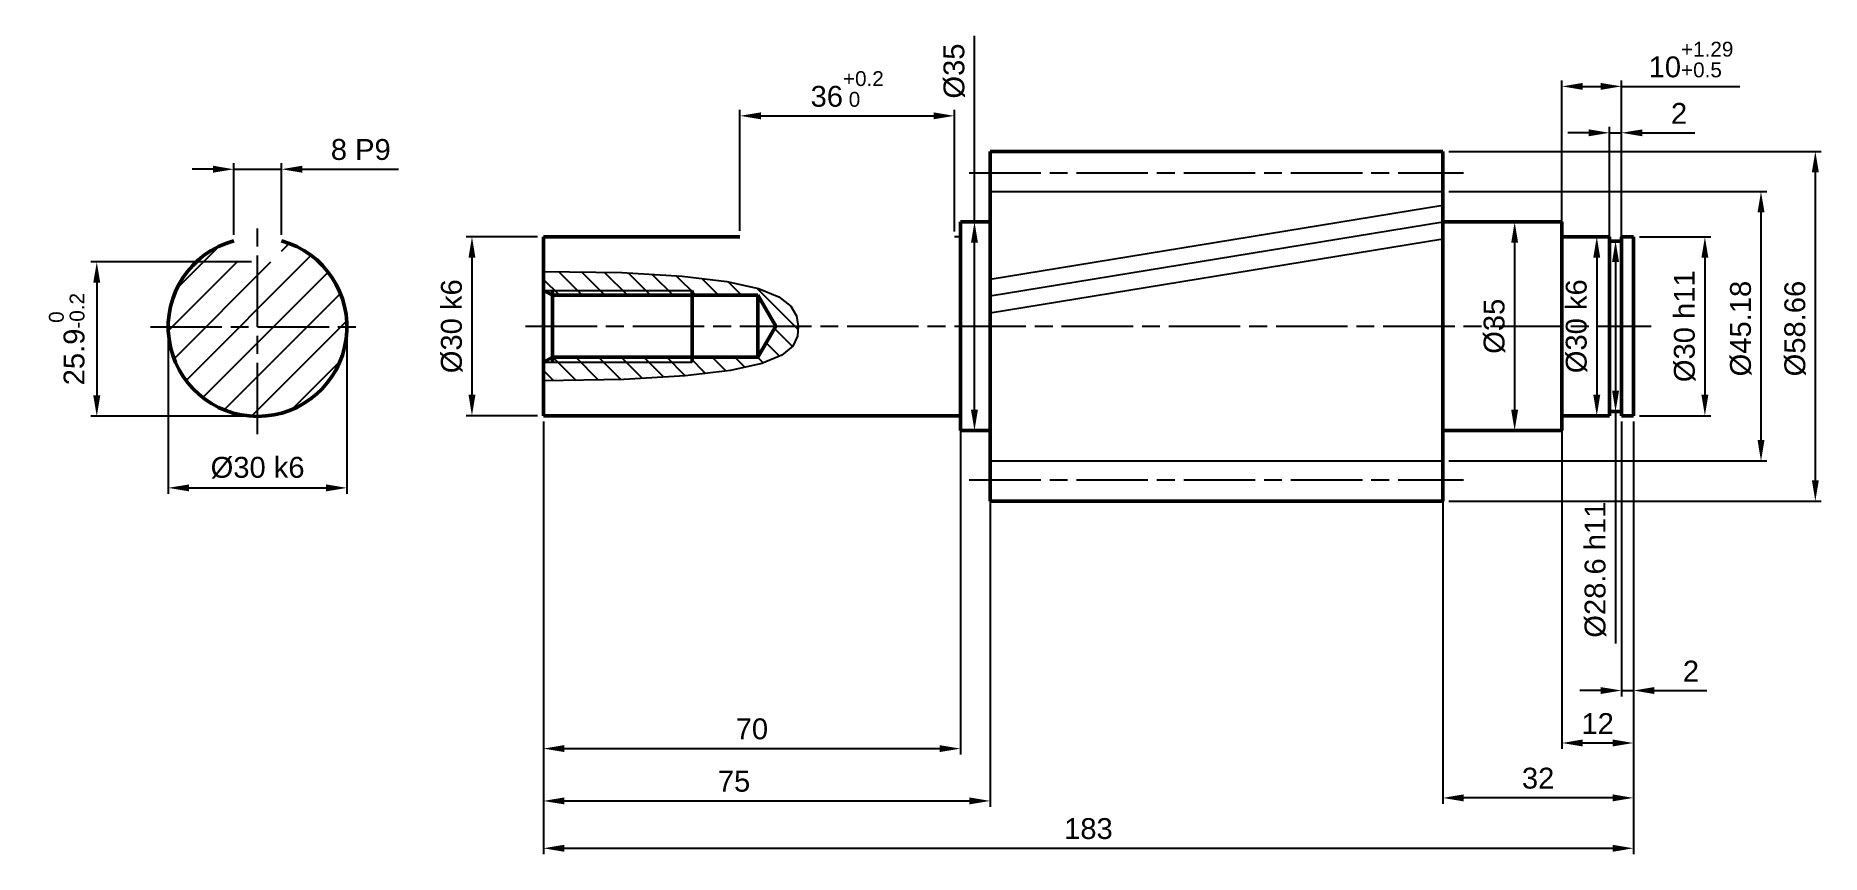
# Model space of a CAD drawing. Header units: millimetres. Extents: x 3416 to 3716, y 2744 to 2881.
import ezdxf

# ---------------------------------------------------------------- set-up
doc = ezdxf.new("R2010")
doc.units = ezdxf.units.MM
doc.linetypes.add('AM_ISO08W050', pattern=[18, 12, -1.5, 3, -1.5])
for name, color, linetype, lineweight in [('AM_0', 7, 'Continuous', 50), ('AM_4', 3, 'Continuous', 25), ('AM_5', 3, 'Continuous', 25), ('AM_7', 4, 'AM_ISO08W050', 25), ('AM_8', 1, 'Continuous', 25)]:
    doc.layers.add(name, color=color, linetype=linetype, lineweight=lineweight)
doc.styles.get("Standard").update_dxf_attribs({"font": 'arial.ttf'})
doc.dimstyles.new('AM_ISO$0', dxfattribs={"dimtxt": 3.5, "dimasz": 3.5, "dimexe": 1, "dimexo": 1, "dimgap": 1.5, "dimtad": 1, "dimdsep": 46, "dimtxsty": 'Standard', "dimcen": 0, "dimclrd": 256, "dimclre": 256, "dimclrt": 2, "dimadec": 0, "dimazin": 2, "dimtp": 0.1, "dimtm": 0.1, "dimtfac": 0.71, "dimtdec": 3, "dimtmove": 0, "dimatfit": 3, "dimfxl": 1, "dimlwd": -1, "dimlwe": -1, "dimarcsym": 1})

# ---------------------------------------------------------------- blocks, each defined once
blk = doc.blocks.new('*D5')
at = {"layer": 'AM_5', "linetype": 'ByBlock', "transparency": 16777216}
for p, q in [((3500.32, 2847.42), (3488.32, 2847.42)), ((3489.32, 2843.92), (3489.32, 2820.92)), ((3500.32, 2817.42), (3488.32, 2817.42))]:
    blk.add_line(p, q, dxfattribs=at)
at = {"layer": 'AM_5', "transparency": 16777216}
for points in [[(3488.74, 2843.92), (3489.9, 2843.92), (3489.32, 2847.42)], [(3488.74, 2820.92), (3489.9, 2820.92), (3489.32, 2817.42)]]:
    blk.add_solid(points, dxfattribs=at)
at = {"layer": 'Defpoints', "color": 0, "transparency": 16777216}
for p in [(3501.32, 2847.42), (3489.32, 2817.42), (3501.32, 2817.42)]:
    blk.add_point(p, dxfattribs=at)
at = {"layer": 'AM_5', "color": 2, "transparency": 16777216, "insert": (3485.93, 2832.42), "char_height": 3.5, "attachment_point": 5, "rotation": 90}
blk.add_mtext('%%C30{}{\\C2; k6}', dxfattribs=at)
blk = doc.blocks.new('*D6')
at = {"layer": 'AM_5', "linetype": 'ByBlock', "transparency": 16777216}
for p, q in [((3653.32, 2849.92), (3665.38, 2849.92)), ((3664.38, 2846.42), (3664.38, 2818.42)), ((3653.32, 2814.92), (3665.38, 2814.92))]:
    blk.add_line(p, q, dxfattribs=at)
at = {"layer": 'AM_5', "transparency": 16777216}
for points in [[(3663.8, 2846.42), (3664.96, 2846.42), (3664.38, 2849.92)], [(3663.8, 2818.42), (3664.96, 2818.42), (3664.38, 2814.92)]]:
    blk.add_solid(points, dxfattribs=at)
at = {"layer": 'Defpoints', "color": 0, "transparency": 16777216}
for p in [(3652.32, 2849.92), (3652.32, 2814.92), (3664.38, 2814.92)]:
    blk.add_point(p, dxfattribs=at)
at = {"layer": 'AM_5', "color": 2, "transparency": 16777216, "insert": (3660.99, 2832.42), "char_height": 3.5, "attachment_point": 5, "rotation": 90}
blk.add_mtext('%%C35', dxfattribs=at)
blk = doc.blocks.new('*D7')
at = {"layer": 'AM_5', "linetype": 'ByBlock', "transparency": 16777216}
for p, q in [((3653.32, 2861.75), (3715.86, 2861.75)), ((3714.86, 2858.25), (3714.86, 2806.59)), ((3653.32, 2803.09), (3715.86, 2803.09))]:
    blk.add_line(p, q, dxfattribs=at)
at = {"layer": 'AM_5', "transparency": 16777216}
for points in [[(3714.28, 2858.25), (3715.45, 2858.25), (3714.86, 2861.75)], [(3714.28, 2806.59), (3715.45, 2806.59), (3714.86, 2803.09)]]:
    blk.add_solid(points, dxfattribs=at)
at = {"layer": 'Defpoints', "color": 0, "transparency": 16777216}
for p in [(3652.32, 2861.75), (3652.32, 2803.09), (3714.86, 2803.09)]:
    blk.add_point(p, dxfattribs=at)
at = {"layer": 'AM_5', "color": 2, "transparency": 16777216, "insert": (3711.48, 2832.03), "char_height": 3.5, "attachment_point": 5, "rotation": 90}
blk.add_mtext('%%C58.66', dxfattribs=at)
blk = doc.blocks.new('*D8')
at = {"layer": 'AM_5', "linetype": 'ByBlock', "transparency": 16777216}
for p, q in [((3653.32, 2855.01), (3706.74, 2855.01)), ((3705.74, 2851.51), (3705.74, 2813.33)), ((3653.32, 2809.83), (3706.74, 2809.83))]:
    blk.add_line(p, q, dxfattribs=at)
at = {"layer": 'AM_5', "transparency": 16777216}
for points in [[(3705.16, 2851.51), (3706.33, 2851.51), (3705.74, 2855.01)], [(3705.16, 2813.33), (3706.33, 2813.33), (3705.74, 2809.83)]]:
    blk.add_solid(points, dxfattribs=at)
at = {"layer": 'Defpoints', "color": 0, "transparency": 16777216}
for p in [(3652.32, 2855.01), (3652.32, 2809.83), (3705.74, 2809.83)]:
    blk.add_point(p, dxfattribs=at)
at = {"layer": 'AM_5', "color": 2, "transparency": 16777216, "insert": (3702.36, 2832.03), "char_height": 3.5, "attachment_point": 5, "rotation": 90}
blk.add_mtext('%%C45.18', dxfattribs=at)
blk = doc.blocks.new('*D9')
at = {"layer": 'AM_5', "linetype": 'ByBlock', "transparency": 16777216}
for p, q in [((3438.33, 2831.31), (3438.33, 2804.31)), ((3468.33, 2831.31), (3468.33, 2804.31)), ((3441.83, 2805.31), (3464.83, 2805.31))]:
    blk.add_line(p, q, dxfattribs=at)
at = {"layer": 'AM_5', "transparency": 16777216}
for points in [[(3441.83, 2805.89), (3441.83, 2804.72), (3438.33, 2805.31)], [(3464.83, 2805.89), (3464.83, 2804.72), (3468.33, 2805.31)]]:
    blk.add_solid(points, dxfattribs=at)
at = {"layer": 'Defpoints', "color": 0, "transparency": 16777216}
for p in [(3438.33, 2832.31), (3468.33, 2832.31), (3468.33, 2805.31)]:
    blk.add_point(p, dxfattribs=at)
at = {"layer": 'AM_5', "color": 2, "transparency": 16777216, "insert": (3453.33, 2808.69), "char_height": 3.5, "attachment_point": 5}
blk.add_mtext('%%C30{}{\\C2; k6}', dxfattribs=at)
blk = doc.blocks.new('*D10')
at = {"layer": 'AM_5', "linetype": 'ByBlock', "transparency": 16777216}
for p, q in [((3445.83, 2858.76), (3442.33, 2858.76)), ((3449.33, 2847.76), (3449.33, 2859.76)), ((3449.33, 2858.76), (3457.33, 2858.76)), ((3457.33, 2847.76), (3457.33, 2859.76)), ((3460.83, 2858.76), (3476.97, 2858.76))]:
    blk.add_line(p, q, dxfattribs=at)
at = {"layer": 'AM_5', "transparency": 16777216}
for points in [[(3445.83, 2859.35), (3445.83, 2858.18), (3449.33, 2858.76)], [(3460.83, 2859.35), (3460.83, 2858.18), (3457.33, 2858.76)]]:
    blk.add_solid(points, dxfattribs=at)
at = {"layer": 'Defpoints', "color": 0, "transparency": 16777216}
for p in [(3457.33, 2858.76), (3449.33, 2846.76), (3457.33, 2846.76)]:
    blk.add_point(p, dxfattribs=at)
at = {"layer": 'AM_5', "color": 2, "transparency": 16777216, "insert": (3470.65, 2862.05), "char_height": 3.5, "attachment_point": 5}
blk.add_mtext('8{}{\\C2; P9}', dxfattribs=at)
blk = doc.blocks.new('*D11')
at = {"layer": 'AM_5', "linetype": 'ByBlock', "transparency": 16777216}
for p, q in [((3452.33, 2843.21), (3425.33, 2843.21)), ((3426.33, 2839.71), (3426.33, 2820.81)), ((3452.33, 2817.31), (3425.33, 2817.31))]:
    blk.add_line(p, q, dxfattribs=at)
at = {"layer": 'AM_5', "transparency": 16777216}
for points in [[(3425.74, 2839.71), (3426.91, 2839.71), (3426.33, 2843.21)], [(3425.74, 2820.81), (3426.91, 2820.81), (3426.33, 2817.31)]]:
    blk.add_solid(points, dxfattribs=at)
at = {"layer": 'Defpoints', "color": 0, "transparency": 16777216}
for p in [(3453.33, 2843.21), (3426.33, 2817.31), (3453.33, 2817.31)]:
    blk.add_point(p, dxfattribs=at)
at = {"layer": 'AM_5', "color": 2, "transparency": 16777216, "insert": (3421.3, 2830.26), "char_height": 3.5, "attachment_point": 5, "rotation": 90}
blk.add_mtext('25.9{}{\\A0;{\\H2x;}{\\A2;\\H0.71x;\\C3;\\S 0^ -0.2;}}', dxfattribs=at)
blk = doc.blocks.new('*D12')
at = {"layer": 'AM_5', "linetype": 'ByBlock', "transparency": 16777216}
for p, q in [((3534.32, 2848.42), (3534.32, 2868.72)), ((3537.82, 2867.72), (3566.82, 2867.72)), ((3570.32, 2848.32), (3570.32, 2868.72))]:
    blk.add_line(p, q, dxfattribs=at)
at = {"layer": 'AM_5', "transparency": 16777216}
for points in [[(3537.82, 2868.3), (3537.82, 2867.14), (3534.32, 2867.72)], [(3566.82, 2868.3), (3566.82, 2867.14), (3570.32, 2867.72)]]:
    blk.add_solid(points, dxfattribs=at)
at = {"layer": 'Defpoints', "color": 0, "transparency": 16777216}
for p in [(3570.32, 2867.72), (3534.32, 2847.42), (3570.32, 2847.32)]:
    blk.add_point(p, dxfattribs=at)
at = {"layer": 'AM_5', "color": 2, "transparency": 16777216, "insert": (3552.32, 2872.2), "char_height": 3.5, "attachment_point": 5}
blk.add_mtext('36{}{\\H0.71x;\\C3;\\S+0.2^  0;}', dxfattribs=at)
blk = doc.blocks.new('*D13')
at = {"layer": 'AM_5', "linetype": 'ByBlock', "transparency": 16777216}
for p, q in [((3679.32, 2847.42), (3677.17, 2847.42)), ((3678.17, 2843.92), (3678.17, 2820.92)), ((3679.32, 2817.42), (3677.17, 2817.42))]:
    blk.add_line(p, q, dxfattribs=at)
at = {"layer": 'AM_5', "transparency": 16777216}
for points in [[(3677.58, 2843.92), (3678.75, 2843.92), (3678.17, 2847.42)], [(3677.58, 2820.92), (3678.75, 2820.92), (3678.17, 2817.42)]]:
    blk.add_solid(points, dxfattribs=at)
at = {"layer": 'Defpoints', "color": 0, "transparency": 16777216}
for p in [(3680.32, 2847.42), (3678.17, 2817.42), (3680.32, 2817.42)]:
    blk.add_point(p, dxfattribs=at)
at = {"layer": 'AM_5', "color": 2, "transparency": 16777216, "insert": (3674.78, 2832.42), "char_height": 3.5, "attachment_point": 5, "rotation": 90}
blk.add_mtext('%%C30{}{\\C2; k6}', dxfattribs=at)
blk = doc.blocks.new('*D14')
at = {"layer": 'AM_5', "linetype": 'ByBlock', "transparency": 16777216}
for p, q in [((3681.32, 2846.72), (3682.32, 2846.72)), ((3681.32, 2843.22), (3681.32, 2821.62)), ((3681.32, 2818.12), (3682.32, 2818.12)), ((3681.32, 2818.12), (3681.32, 2779.22))]:
    blk.add_line(p, q, dxfattribs=at)
at = {"layer": 'AM_5', "transparency": 16777216}
for points in [[(3680.74, 2843.22), (3681.91, 2843.22), (3681.32, 2846.72)], [(3680.74, 2821.62), (3681.91, 2821.62), (3681.32, 2818.12)]]:
    blk.add_solid(points, dxfattribs=at)
at = {"layer": 'Defpoints', "color": 0, "transparency": 16777216}
for p in [(3680.32, 2846.72), (3680.32, 2818.12), (3681.32, 2818.12)]:
    blk.add_point(p, dxfattribs=at)
at = {"layer": 'AM_5', "color": 2, "transparency": 16777216, "insert": (3677.94, 2791.59), "char_height": 3.5, "attachment_point": 5, "rotation": 90}
blk.add_mtext('%%C28.6{}{\\C2; h11}', dxfattribs=at)
blk = doc.blocks.new('*D15')
at = {"layer": 'AM_5', "linetype": 'ByBlock', "transparency": 16777216}
for p, q in [((3685.32, 2847.42), (3697.32, 2847.42)), ((3696.32, 2843.92), (3696.32, 2820.92)), ((3685.32, 2817.42), (3697.32, 2817.42))]:
    blk.add_line(p, q, dxfattribs=at)
at = {"layer": 'AM_5', "transparency": 16777216}
for points in [[(3695.74, 2843.92), (3696.9, 2843.92), (3696.32, 2847.42)], [(3695.74, 2820.92), (3696.9, 2820.92), (3696.32, 2817.42)]]:
    blk.add_solid(points, dxfattribs=at)
at = {"layer": 'Defpoints', "color": 0, "transparency": 16777216}
for p in [(3684.32, 2847.42), (3684.32, 2817.42), (3696.32, 2817.42)]:
    blk.add_point(p, dxfattribs=at)
at = {"layer": 'AM_5', "color": 2, "transparency": 16777216, "insert": (3692.93, 2832.42), "char_height": 3.5, "attachment_point": 5, "rotation": 90}
blk.add_mtext('%%C30{}{\\C2; h11}', dxfattribs=at)
blk = doc.blocks.new('*D16')
at = {"layer": 'AM_5', "linetype": 'ByBlock', "transparency": 16777216}
for p, q in [((3501.32, 2816.42), (3501.32, 2743.85)), ((3684.32, 2816.42), (3684.32, 2743.85)), ((3504.82, 2744.85), (3680.82, 2744.85))]:
    blk.add_line(p, q, dxfattribs=at)
at = {"layer": 'AM_5', "transparency": 16777216}
for points in [[(3504.82, 2745.43), (3504.82, 2744.26), (3501.32, 2744.85)], [(3680.82, 2745.43), (3680.82, 2744.26), (3684.32, 2744.85)]]:
    blk.add_solid(points, dxfattribs=at)
at = {"layer": 'Defpoints', "color": 0, "transparency": 16777216}
for p in [(3501.32, 2817.42), (3684.32, 2817.42), (3684.32, 2744.85)]:
    blk.add_point(p, dxfattribs=at)
at = {"layer": 'AM_5', "color": 2, "transparency": 16777216, "insert": (3592.82, 2748.13), "char_height": 3.5, "attachment_point": 5}
blk.add_mtext('183', dxfattribs=at)
blk = doc.blocks.new('*D17')
at = {"layer": 'AM_5', "linetype": 'ByBlock', "transparency": 16777216}
for p, q in [((3501.32, 2816.42), (3501.32, 2751.79)), ((3576.32, 2816.42), (3576.32, 2751.79)), ((3504.82, 2752.79), (3572.82, 2752.79))]:
    blk.add_line(p, q, dxfattribs=at)
at = {"layer": 'AM_5', "transparency": 16777216}
for points in [[(3504.82, 2753.38), (3504.82, 2752.21), (3501.32, 2752.79)], [(3572.82, 2753.38), (3572.82, 2752.21), (3576.32, 2752.79)]]:
    blk.add_solid(points, dxfattribs=at)
at = {"layer": 'Defpoints', "color": 0, "transparency": 16777216}
for p in [(3501.32, 2817.42), (3576.32, 2817.42), (3576.32, 2752.79)]:
    blk.add_point(p, dxfattribs=at)
at = {"layer": 'AM_5', "color": 2, "transparency": 16777216, "insert": (3533.32, 2756.07), "char_height": 3.5, "attachment_point": 5}
blk.add_mtext('75', dxfattribs=at)
blk = doc.blocks.new('*D18')
at = {"layer": 'AM_5', "linetype": 'ByBlock', "transparency": 16777216}
for p, q in [((3501.32, 2816.42), (3501.32, 2760.57)), ((3571.32, 2816.42), (3571.32, 2760.57)), ((3504.82, 2761.57), (3567.82, 2761.57))]:
    blk.add_line(p, q, dxfattribs=at)
at = {"layer": 'AM_5', "transparency": 16777216}
for points in [[(3504.82, 2762.15), (3504.82, 2760.99), (3501.32, 2761.57)], [(3567.82, 2762.15), (3567.82, 2760.99), (3571.32, 2761.57)]]:
    blk.add_solid(points, dxfattribs=at)
at = {"layer": 'Defpoints', "color": 0, "transparency": 16777216}
for p in [(3501.32, 2817.42), (3571.32, 2817.42), (3571.32, 2761.57)]:
    blk.add_point(p, dxfattribs=at)
at = {"layer": 'AM_5', "color": 2, "transparency": 16777216, "insert": (3536.32, 2764.86), "char_height": 3.5, "attachment_point": 5}
blk.add_mtext('70', dxfattribs=at)
blk = doc.blocks.new('*D19')
at = {"layer": 'AM_5', "linetype": 'ByBlock', "transparency": 16777216}
for p, q in [((3682.32, 2816.42), (3682.32, 2770.31)), ((3684.32, 2816.42), (3684.32, 2770.31)), ((3678.82, 2771.31), (3675.32, 2771.31)), ((3682.32, 2771.31), (3684.32, 2771.31)), ((3687.82, 2771.31), (3696.64, 2771.31))]:
    blk.add_line(p, q, dxfattribs=at)
at = {"layer": 'AM_5', "transparency": 16777216}
for points in [[(3678.82, 2771.89), (3678.82, 2770.73), (3682.32, 2771.31)], [(3687.82, 2771.89), (3687.82, 2770.73), (3684.32, 2771.31)]]:
    blk.add_solid(points, dxfattribs=at)
at = {"layer": 'Defpoints', "color": 0, "transparency": 16777216}
for p in [(3682.32, 2817.42), (3684.32, 2817.42), (3682.32, 2771.31)]:
    blk.add_point(p, dxfattribs=at)
at = {"layer": 'AM_5', "color": 2, "transparency": 16777216, "insert": (3693.98, 2774.57), "char_height": 3.5, "attachment_point": 5}
blk.add_mtext('2', dxfattribs=at)
blk = doc.blocks.new('*D20')
at = {"layer": 'AM_5', "linetype": 'ByBlock', "transparency": 16777216}
for p, q in [((3672.32, 2818.42), (3672.32, 2873.66)), ((3675.82, 2872.66), (3678.82, 2872.66)), ((3682.32, 2818.42), (3682.32, 2873.66)), ((3682.32, 2872.66), (3702.16, 2872.66))]:
    blk.add_line(p, q, dxfattribs=at)
at = {"layer": 'AM_5', "transparency": 16777216}
for points in [[(3675.82, 2873.24), (3675.82, 2872.08), (3672.32, 2872.66)], [(3678.82, 2873.24), (3678.82, 2872.08), (3682.32, 2872.66)]]:
    blk.add_solid(points, dxfattribs=at)
at = {"layer": 'Defpoints', "color": 0, "transparency": 16777216}
for p in [(3672.32, 2872.66), (3672.32, 2817.42), (3682.32, 2817.42)]:
    blk.add_point(p, dxfattribs=at)
at = {"layer": 'AM_5', "color": 2, "transparency": 16777216, "insert": (3693.99, 2877.14), "char_height": 3.5, "attachment_point": 5}
blk.add_mtext('10{}{\\H0.71x;\\C3;\\S+1.29^ +0.5;}', dxfattribs=at)
blk = doc.blocks.new('*D21')
at = {"layer": 'AM_5', "linetype": 'ByBlock', "transparency": 16777216}
for p, q in [((3652.32, 2816.42), (3652.32, 2752.3)), ((3684.32, 2816.42), (3684.32, 2752.3)), ((3680.82, 2753.3), (3655.82, 2753.3))]:
    blk.add_line(p, q, dxfattribs=at)
at = {"layer": 'AM_5', "transparency": 16777216}
for points in [[(3655.82, 2753.89), (3655.82, 2752.72), (3652.32, 2753.3)], [(3680.82, 2753.89), (3680.82, 2752.72), (3684.32, 2753.3)]]:
    blk.add_solid(points, dxfattribs=at)
at = {"layer": 'Defpoints', "color": 0, "transparency": 16777216}
for p in [(3652.32, 2817.42), (3684.32, 2817.42), (3652.32, 2753.3)]:
    blk.add_point(p, dxfattribs=at)
at = {"layer": 'AM_5', "color": 2, "transparency": 16777216, "insert": (3668.32, 2756.59), "char_height": 3.5, "attachment_point": 5}
blk.add_mtext('32', dxfattribs=at)
blk = doc.blocks.new('*D22')
at = {"layer": 'AM_5', "linetype": 'ByBlock', "transparency": 16777216}
for p, q in [((3672.32, 2816.42), (3672.32, 2761.51)), ((3684.32, 2816.42), (3684.32, 2761.51)), ((3680.82, 2762.51), (3675.82, 2762.51))]:
    blk.add_line(p, q, dxfattribs=at)
at = {"layer": 'AM_5', "transparency": 16777216}
for points in [[(3675.82, 2763.1), (3675.82, 2761.93), (3672.32, 2762.51)], [(3680.82, 2763.1), (3680.82, 2761.93), (3684.32, 2762.51)]]:
    blk.add_solid(points, dxfattribs=at)
at = {"layer": 'Defpoints', "color": 0, "transparency": 16777216}
for p in [(3672.32, 2817.42), (3684.32, 2817.42), (3672.32, 2762.51)]:
    blk.add_point(p, dxfattribs=at)
at = {"layer": 'AM_5', "color": 2, "transparency": 16777216, "insert": (3678.32, 2765.77), "char_height": 3.5, "attachment_point": 5}
blk.add_mtext('12', dxfattribs=at)
blk = doc.blocks.new('*D23')
at = {"layer": 'AM_5', "linetype": 'ByBlock', "transparency": 16777216}
for p, q in [((3676.82, 2864.87), (3673.32, 2864.87)), ((3680.32, 2819.12), (3680.32, 2865.87)), ((3680.32, 2864.87), (3682.32, 2864.87)), ((3682.32, 2819.12), (3682.32, 2865.87)), ((3685.82, 2864.87), (3694.64, 2864.87))]:
    blk.add_line(p, q, dxfattribs=at)
at = {"layer": 'AM_5', "transparency": 16777216}
for points in [[(3676.82, 2865.45), (3676.82, 2864.29), (3680.32, 2864.87)], [(3685.82, 2865.45), (3685.82, 2864.29), (3682.32, 2864.87)]]:
    blk.add_solid(points, dxfattribs=at)
at = {"layer": 'Defpoints', "color": 0, "transparency": 16777216}
for p in [(3680.32, 2864.87), (3680.32, 2818.12), (3682.32, 2818.12)]:
    blk.add_point(p, dxfattribs=at)
at = {"layer": 'AM_5', "color": 2, "transparency": 16777216, "insert": (3691.98, 2868.13), "char_height": 3.5, "attachment_point": 5}
blk.add_mtext('2', dxfattribs=at)
blk = doc.blocks.new('*D24')
at = {"layer": 'AM_5', "linetype": 'ByBlock', "transparency": 16777216}
for p, q in [((3573.69, 2849.92), (3573.69, 2881.16)), ((3575.32, 2849.92), (3572.69, 2849.92)), ((3573.69, 2818.42), (3573.69, 2846.42)), ((3575.32, 2814.92), (3572.69, 2814.92))]:
    blk.add_line(p, q, dxfattribs=at)
at = {"layer": 'AM_5', "transparency": 16777216}
for points in [[(3573.1, 2846.42), (3574.27, 2846.42), (3573.69, 2849.92)], [(3573.1, 2818.42), (3574.27, 2818.42), (3573.69, 2814.92)]]:
    blk.add_solid(points, dxfattribs=at)
at = {"layer": 'Defpoints', "color": 0, "transparency": 16777216}
for p in [(3576.32, 2849.92), (3573.69, 2814.92), (3576.32, 2814.92)]:
    blk.add_point(p, dxfattribs=at)
at = {"layer": 'AM_5', "color": 2, "transparency": 16777216, "insert": (3570.3, 2875.23), "char_height": 3.5, "attachment_point": 5, "rotation": 90}
blk.add_mtext('%%C35', dxfattribs=at)

msp = doc.modelspace()

# ---------------------------------------------------------------- hatches: boundary and pattern name
at = {"layer": 'AM_4'}
h = msp.add_hatch(dxfattribs=at)
h.set_pattern_fill('_U', color=256, scale=2.7, angle=135, style=0, pattern_type=0)
h.set_pattern_definition([(135, (2000.7219, 1190.7226), (-1.9091883, -1.9091883), [])])
h.paths.add_polyline_path([(3508.318, 2841.516), (3501.318, 2841.626), (3501.318, 2838.42), (3508.318, 2838.42)])
h.paths.add_polyline_path([(3508.318, 2838.42), (3502.818, 2838.42), (3502.818, 2837.608), (3508.318, 2837.608)])
h.paths.add_polyline_path([(3510.518, 2841.482), (3508.318, 2841.516), (3508.318, 2838.42), (3510.518, 2838.42)])
h.paths.add_polyline_path([(3510.518, 2838.42), (3508.318, 2838.42), (3508.318, 2837.608), (3510.518, 2837.608)])
h.paths.add_polyline_path([(3532.136, 2839.929), (3524.624, 2840.836), (3514.482, 2841.42), (3510.518, 2841.482), (3510.518, 2838.42), (3526.318, 2838.42), (3526.318, 2837.608), (3537.318, 2837.608), (3538.011, 2836.408, -0.019253), (3538.318, 2836.42), (3542.071, 2836.42), (3540.855, 2837.364), (3537.415, 2838.754)])
h.paths.add_polyline_path([(3526.318, 2838.42), (3510.518, 2838.42), (3510.518, 2837.608), (3526.318, 2837.608)], flags=17)
h.paths.add_polyline_path([(3543.798, 2834.159), (3542.851, 2835.814), (3542.071, 2836.42), (3538.318, 2836.42, 0.019253), (3538.011, 2836.408), (3540.313, 2832.42), (3544.087, 2832.42), (3544.089, 2832.453)])
h.paths.add_polyline_path([(3543.986, 2830.749), (3544.087, 2832.42), (3540.313, 2832.42), (3538.011, 2828.432, 0.019253), (3538.318, 2828.42), (3542.388, 2828.42), (3543.21, 2829.101)])
h.paths.add_polyline_path([(3537.989, 2826.178), (3541.348, 2827.56), (3542.388, 2828.42), (3538.318, 2828.42, -0.019253), (3538.011, 2828.432), (3537.318, 2827.232), (3526.318, 2827.232), (3526.318, 2826.42), (3510.518, 2826.42), (3510.518, 2823.44), (3514.796, 2823.511), (3525.125, 2824.101), (3532.719, 2825.008)])
h.paths.add_polyline_path([(3526.318, 2827.232), (3510.518, 2827.232), (3510.518, 2826.42), (3526.318, 2826.42)], flags=17)
h.paths.add_polyline_path([(3510.518, 2827.232), (3508.318, 2827.232), (3508.318, 2826.42), (3510.518, 2826.42)])
h.paths.add_polyline_path([(3510.518, 2826.42), (3508.318, 2826.42), (3508.318, 2823.404), (3510.518, 2823.44)])
h.paths.add_polyline_path([(3508.318, 2826.42), (3501.318, 2826.42), (3501.318, 2823.288), (3508.318, 2823.404)])
h.paths.add_polyline_path([(3508.318, 2827.232), (3502.818, 2827.232), (3502.818, 2826.42), (3508.318, 2826.42)])
at = {"layer": 'AM_8'}
h = msp.add_hatch(dxfattribs=at)
h.set_pattern_fill('_U', color=256, scale=4, angle=45, style=0, pattern_type=0)
h.set_pattern_definition([(45, (3501.3184, 2832.4203), (-2.82843, 2.82843), [])])
edge = h.paths.add_edge_path(flags=0)
edge.add_line((3449.326, 2843.705), (3449.326, 2846.762))
edge.add_arc((3453.326, 2832.305), 15, -254.53399, 74.53399)
edge.add_line((3457.326, 2846.762), (3457.326, 2843.705))
edge.add_arc((3456.826, 2843.705), 0.5, -90, 0, ccw=False)
edge.add_line((3456.826, 2843.205), (3449.826, 2843.205))
edge.add_arc((3449.826, 2843.705), 0.5, 180, 270, ccw=False)
edge = h.paths.add_edge_path(flags=0)
edge.add_line((3449.326, 2843.705), (3449.326, 2846.762))
edge.add_arc((3449.826, 2843.705), 0.5, 180, 270, ccw=False)
edge.add_line((3456.826, 2843.205), (3449.826, 2843.205))
edge.add_arc((3456.826, 2843.705), 0.5, -90, 0, ccw=False)
edge.add_line((3457.326, 2846.762), (3457.326, 2843.705))
edge.add_arc((3453.326, 2832.305), 15, 74.53399, 105.46601)
edge = h.paths.add_edge_path(flags=0)
edge.add_line((3449.326, 2843.705), (3449.326, 2846.762))
edge.add_arc((3449.826, 2843.705), 0.5, 180, 270, ccw=False)
edge.add_line((3456.826, 2843.205), (3449.826, 2843.205))
edge.add_arc((3456.826, 2843.705), 0.5, -90, 0, ccw=False)
edge.add_line((3457.326, 2846.762), (3457.326, 2843.705))
edge.add_arc((3453.326, 2832.305), 15, 74.53399, 105.46601)

# ---------------------------------------------------------------- linework, layer by layer
for p, q in [((3576.318, 2855.01), (3652.318, 2855.01)), ((3571.318, 2847.42), (3570.318, 2847.42)), ((3576.318, 2809.83), (3652.318, 2809.83))]:
    msp.add_line(p, q)
at = {"layer": 'AM_0'}
for p, q in [((3576.318, 2861.75), (3652.318, 2861.75)), ((3576.318, 2861.75), (3576.318, 2803.09)), ((3652.318, 2861.75), (3652.318, 2803.09)), ((3571.318, 2849.92), (3576.318, 2849.92)), ((3571.318, 2849.92), (3571.318, 2814.92)), ((3576.318, 2849.92), (3576.318, 2814.92)), ((3652.318, 2849.92), (3672.318, 2849.92)), ((3652.318, 2849.92), (3652.318, 2814.92)), ((3672.318, 2849.92), (3672.318, 2814.92)), ((3501.318, 2847.42), (3501.318, 2817.42)), ((3501.318, 2847.42), (3534.318, 2847.42)), ((3672.318, 2847.42), (3680.318, 2847.42)), ((3672.318, 2847.42), (3672.318, 2817.42)), ((3680.318, 2847.42), (3680.318, 2817.42)), ((3680.318, 2846.72), (3682.318, 2846.72)), ((3682.318, 2847.42), (3684.318, 2847.42)), ((3682.318, 2847.42), (3682.318, 2817.42)), ((3684.318, 2847.42), (3684.318, 2817.42)), ((3571.318, 2843.032), (3571.318, 2817.42)), ((3502.818, 2837.608), (3501.318, 2838.42)), ((3501.318, 2838.42), (3501.318, 2826.42)), ((3502.818, 2838.42), (3502.818, 2826.42)), ((3502.818, 2837.608), (3537.318, 2837.608)), ((3526.318, 2826.42), (3526.318, 2838.42)), ((3537.318, 2827.232), (3537.318, 2837.608)), ((3537.318, 2837.608), (3540.313, 2832.42)), ((3537.318, 2827.232), (3540.313, 2832.42)), ((3502.818, 2827.232), (3501.318, 2826.42)), ((3502.818, 2827.232), (3537.318, 2827.232)), ((3680.318, 2818.12), (3682.318, 2818.12)), ((3501.318, 2817.42), (3571.318, 2817.42)), ((3672.318, 2817.42), (3680.318, 2817.42)), ((3682.318, 2817.42), (3684.318, 2817.42)), ((3571.318, 2814.92), (3576.318, 2814.92)), ((3652.318, 2814.92), (3672.318, 2814.92)), ((3576.318, 2803.09), (3652.318, 2803.09))]:
    msp.add_line(p, q, dxfattribs=at)
msp.add_arc((3453.326, 2832.305), 15, 105.46601, 74.53399, dxfattribs=at)
at = {"layer": 'AM_4'}
for p, q in [((3576.318, 2840.327), (3652.318, 2852.751)), ((3576.318, 2837.503), (3652.318, 2849.928)), ((3571.548, 2847.42), (3571.318, 2847.42)), ((3576.318, 2834.679), (3652.318, 2847.104)), ((3501.318, 2838.42), (3526.318, 2838.42)), ((3501.318, 2826.42), (3526.318, 2826.42))]:
    msp.add_line(p, q, dxfattribs=at)
msp.add_lwpolyline([(3501.318, 2841.626), (3514.482, 2841.42), (3524.624, 2840.836), (3532.136, 2839.929), (3537.415, 2838.754), (3540.855, 2837.364), (3542.851, 2835.814), (3543.798, 2834.159), (3544.089, 2832.453), (3543.986, 2830.749), (3543.21, 2829.101), (3541.348, 2827.56), (3537.989, 2826.178), (3532.719, 2825.008), (3525.125, 2824.101), (3514.796, 2823.511), (3501.318, 2823.288)], dxfattribs=at)
at = {"layer": 'AM_7'}
for p, q in [((3572.818, 2858.171), (3655.818, 2858.171)), ((3453.326, 2814.305), (3453.326, 2850.305)), ((3435.326, 2832.305), (3471.326, 2832.305)), ((3498.318, 2832.42), (3687.318, 2832.42)), ((3572.818, 2806.67), (3655.818, 2806.67))]:
    msp.add_line(p, q, dxfattribs=at)

# ---------------------------------------------------------------- dimensions: what is measured, and where the dimension line sits
at = {"layer": 'AM_5'}
for base, p1, p2, angle, override, picture, middle, dimtype in [((3573.687, 2814.92), (3576.318, 2849.92), (3576.318, 2814.92), 90, {"dimpost": '%%C<>', "dimtp": 0, "dimtm": 0.05}, '*D24', (3573.687, 2875.231), 160), ((3714.862, 2803.09), (3652.318, 2861.75), (3652.318, 2803.09), 90, {"dimpost": '%%C<>', "dimtp": 0.2, "dimtm": -0.4}, '*D7', (3714.862, 2832.032), 160), ((3705.745, 2809.83), (3652.318, 2855.01), (3652.318, 2809.83), 90, {"dimpost": '%%C<>', "dimtp": 0.2, "dimtm": -0.4}, '*D8', (3705.745, 2832.032), 160), ((3664.379, 2814.92), (3652.318, 2849.92), (3652.318, 2814.92), 270, {"dimpost": '%%C<>', "dimtp": 0.2, "dimtm": -0.4}, '*D6', (3664.379, 2832.42), 161)]:
    dim = msp.add_linear_dim(base=base, p1=p1, p2=p2, angle=angle, dimstyle='AM_ISO$0', override=override, dxfattribs=at)
    dim.commit()
    dim.dimension.update_dxf_attribs({"geometry": picture, "text_midpoint": middle, "dimtype": dimtype})
dim = msp.add_linear_dim(base=(3672.318, 2872.659), p1=(3682.318, 2817.42), p2=(3672.318, 2817.42), text='<>{}{\\H0.71x;\\C3;\\S+1.29^ +0.5;}', dimstyle='AM_ISO$0', override={"dimtp": 1.29, "dimtm": -0.5}, dxfattribs=at)
dim.commit()
dim.dimension.update_dxf_attribs({"geometry": '*D20', "text_midpoint": (3693.991, 2872.659), "dimtype": 160})
for base, p1, p2, text, override, picture, middle in [((3570.318, 2867.72), (3534.318, 2847.42), (3570.318, 2847.322), '<>{}{\\H0.71x;\\C3;\\S+0.2^  0;}', {"dimpost": '', "dimtp": 0.2, "dimtm": 0, "dimtdec": 3, "dimtzin": 8}, '*D12', (3552.318, 2872.203)), ((3457.326, 2858.762), (3449.326, 2846.762), (3457.326, 2846.762), '<>{}{\\C2; P9}', {"dimpost": '', "dimtp": 0, "dimtm": 0.2, "dimtdec": 3, "dimtzin": 8}, '*D10', (3470.649, 2862.049)), ((3468.326, 2805.305), (3438.326, 2832.305), (3468.326, 2832.305), '<>{}{\\C2; k6}', {"dimpost": '%%C<>', "dimtp": 0, "dimtm": 0.2, "dimtdec": 3, "dimtzin": 8}, '*D9', (3453.326, 2808.69))]:
    dim = msp.add_linear_dim(base=base, p1=p1, p2=p2, text=text, dimstyle='AM_ISO$0', override=override, dxfattribs=at)
    dim.commit()
    dim.dimension.update_dxf_attribs({"geometry": picture, "text_midpoint": middle})
for base, p1, p2, override, picture, middle in [((3680.318, 2864.869), (3682.318, 2818.12), (3680.318, 2818.12), {"dimtp": 0, "dimtm": 0.05}, '*D23', (3691.977, 2864.869)), ((3684.318, 2744.846), (3501.318, 2817.42), (3684.318, 2817.42), {"dimtp": 0, "dimtm": 0.2}, '*D16', (3592.818, 2744.846)), ((3576.318, 2752.794), (3501.318, 2817.42), (3576.318, 2817.42), {"dimtp": 0, "dimtm": 0.2}, '*D17', (3533.323, 2752.794)), ((3571.318, 2761.57), (3501.318, 2817.42), (3571.318, 2817.42), {"dimtp": 0, "dimtm": 0.2}, '*D18', (3536.318, 2761.57)), ((3652.318, 2753.304), (3684.318, 2817.42), (3652.318, 2817.42), {"dimtp": 0, "dimtm": 0.2}, '*D21', (3668.318, 2753.304)), ((3672.318, 2762.515), (3684.318, 2817.42), (3672.318, 2817.42), {"dimtp": 0, "dimtm": 0.2}, '*D22', (3678.318, 2762.515)), ((3682.318, 2771.312), (3684.318, 2817.42), (3682.318, 2817.42), {"dimtp": 0, "dimtm": 0.2}, '*D19', (3693.977, 2771.312))]:
    dim = msp.add_linear_dim(base=base, p1=p1, p2=p2, dimstyle='AM_ISO$0', override=override, dxfattribs=at)
    dim.commit()
    dim.dimension.update_dxf_attribs({"geometry": picture, "text_midpoint": middle, "dimtype": 160})
for base, p1, p2, text, override, picture, middle in [((3489.318, 2817.42), (3501.318, 2847.42), (3501.318, 2817.42), '<>{}{\\C2; k6}', {"dimpost": '%%C<>', "dimtp": 0.2, "dimtm": -0.4, "dimtdec": 3, "dimtzin": 8}, '*D5', (3485.933, 2832.42)), ((3678.168, 2817.42), (3680.318, 2847.42), (3680.318, 2817.42), '<>{}{\\C2; k6}', {"dimpost": '%%C<>', "dimtp": 0, "dimtm": 0.2, "dimtdec": 3, "dimtzin": 8}, '*D13', (3674.783, 2832.42)), ((3696.318, 2817.42), (3684.318, 2847.42), (3684.318, 2817.42), '<>{}{\\C2; h11}', {"dimpost": '%%C<>', "dimtp": 0, "dimtm": 0.2}, '*D15', (3692.933, 2832.42)), ((3426.326, 2817.305), (3453.326, 2843.205), (3453.326, 2817.305), '<>{}{\\A0;{\\H2x;}{\\A2;\\H0.71x;\\C3;\\S 0^ -0.2;}}', {"dimpost": '', "dimtp": 0, "dimtm": 0.2, "dimtdec": 3, "dimtzin": 8}, '*D11', (3421.296, 2830.255))]:
    dim = msp.add_linear_dim(base=base, p1=p1, p2=p2, angle=90, text=text, dimstyle='AM_ISO$0', override=override, dxfattribs=at)
    dim.commit()
    dim.dimension.update_dxf_attribs({"geometry": picture, "text_midpoint": middle})
dim = msp.add_linear_dim(base=(3681.324, 2818.12), p1=(3680.318, 2846.72), p2=(3680.318, 2818.12), angle=90, text='<>{}{\\C2; h11}', dimstyle='AM_ISO$0', override={"dimpost": '%%C<>', "dimtp": 0, "dimtm": 0.2}, dxfattribs=at)
dim.commit()
dim.dimension.update_dxf_attribs({"geometry": '*D14', "text_midpoint": (3681.324, 2791.586), "dimtype": 160})

doc.saveas('drawing.dxf')
